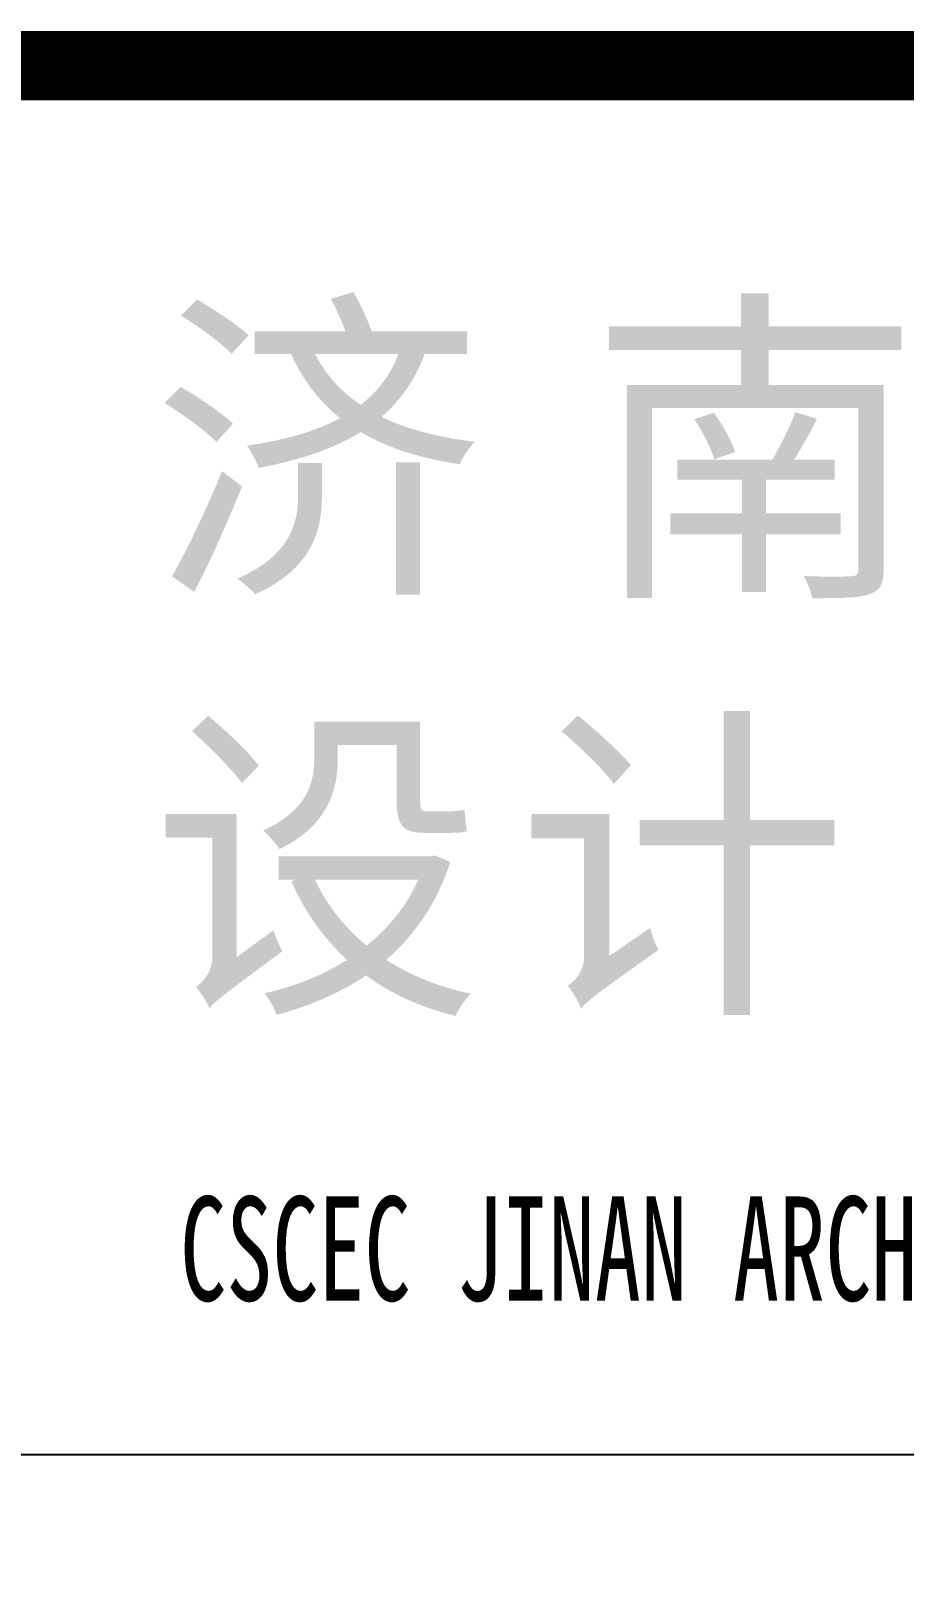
# Model space of a CAD drawing. Extents: x -55438775289 to -98440, y -7665632576 to 9496667396.
# Drawn here: x -149470 to -147585, y -217721 to -214390 of the extents above; entities that cross this region are included whole.
import ezdxf
from ezdxf.enums import TextEntityAlignment as Align

# ---------------------------------------------------------------- set-up
doc = ezdxf.new("R2010")
doc.units = 0
doc.header["$LTSCALE"] = 1000
doc.layers.add('FRAME', color=7, linetype='CONTINUOUS')
doc.styles.add('FRAME-1', font='simhei.ttf')
doc.styles.add('FRAME-2', font='', dxfattribs={"height": 3000})
doc.styles.get('FRAME-2').set_extended_font_data('楷体_GB2312')

# ---------------------------------------------------------------- blocks, each defined once
blk = doc.blocks.new('a1')
at = {"layer": 'FRAME'}
for p, q in [((87519.7, 131240.1), (115319.7, 131240.1)), ((87519.7, 129240.1), (115319.7, 129240.1))]:
    blk.add_line(p, q, dxfattribs=at)
at = {"layer": 'FRAME', "const_width": 100}
blk.add_lwpolyline([(87519.7, 127240.1), (87519.7, 131240.1), (115319.7, 131240.1)], dxfattribs=at)
at = {"layer": 'FRAME', "style": 'FRAME-1'}
for s, p in [('济', (89378.3, 130511.4)), ('南', (90008.3, 130511.4)), ('设', (89378.3, 129911.4)), ('计', (89903.3, 129911.4))]:
    blk.add_text(s, height=350, dxfattribs=at).set_placement(p, align=Align.CENTER)
at = {"layer": 'FRAME', "style": 'FRAME-2', "width": 0.65}
blk.add_text('CSCEC JINAN ARCHITECTURAL DESIGN INSTITUTE CO.,LTD.', height=150, dxfattribs=at).set_placement((89180.9, 129461.7))

msp = doc.modelspace()

# ---------------------------------------------------------------- block references
at = {"layer": 'FRAME', "xscale": 1.5, "yscale": 1.5, "zscale": 1.5}
msp.add_blockref('a1', (-282919.6, -411325.1), dxfattribs=at)

doc.saveas('drawing.dxf')
